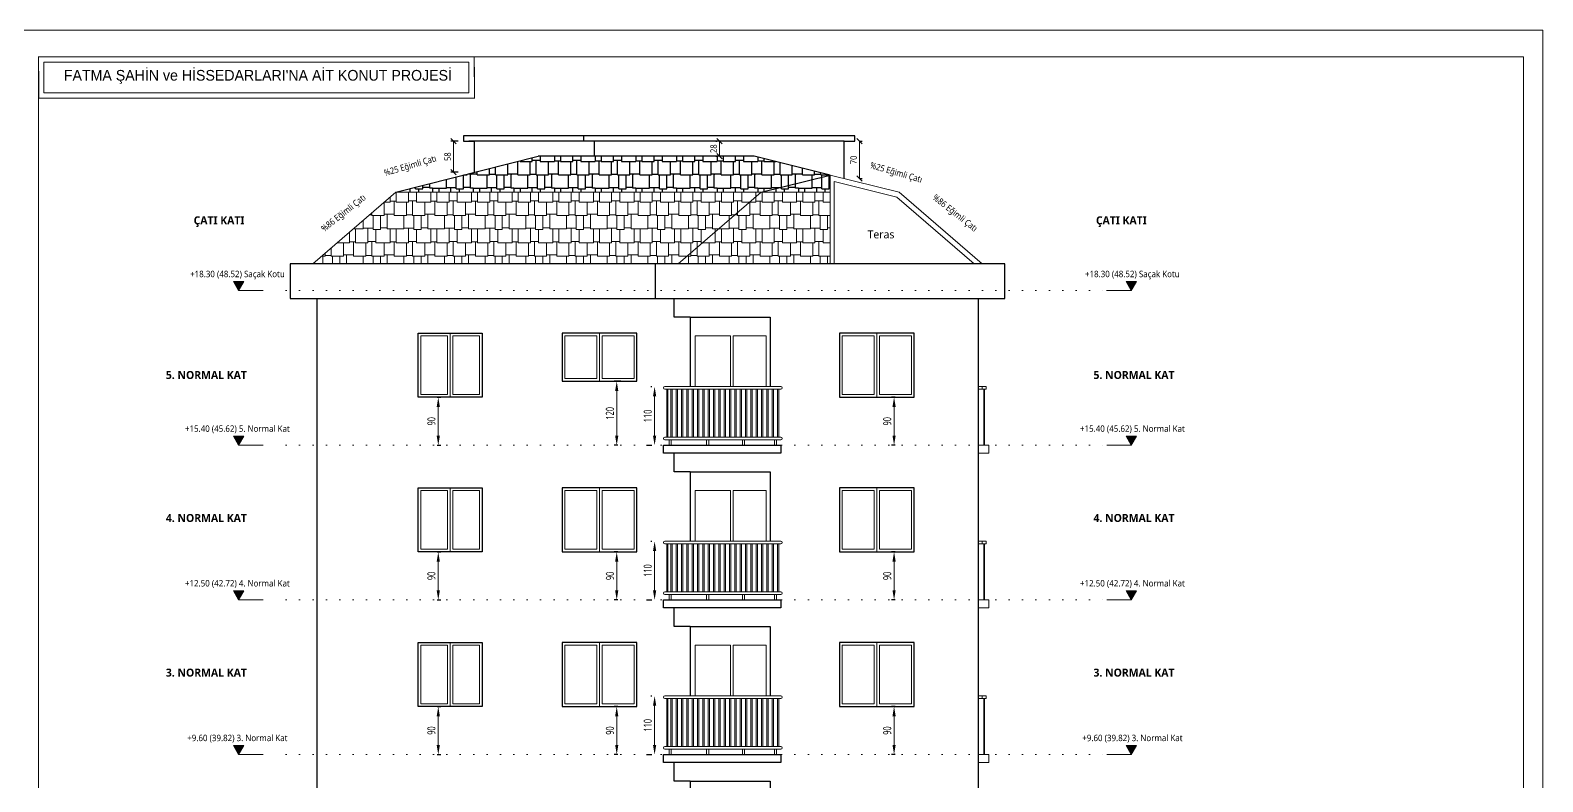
# Model space of a CAD drawing. Header units: metres. Extents: x 14968 to 56958, y -40276 to -31129.
# Drawn here: x 54123 to 56958, y -35885 to -34476 of the extents above; entities that cross this region are included whole.
import ezdxf
from ezdxf.enums import TextEntityAlignment as Align

# ---------------------------------------------------------------- set-up
doc = ezdxf.new("R2010")
doc.units = ezdxf.units.M
doc.linetypes.add('DOT', pattern=[0.25, 0, -0.25])
doc.layers.get('0').update_dxf_attribs({"lineweight": 13})
doc.layers.get('Defpoints').update_dxf_attribs({"lineweight": 9})
for name, color, linetype, lineweight in [('A ANTET', 7, 'Continuous', 13), ('A DUVAR', 7, 'Continuous', 25), ('A KORKULUK', 87, 'Continuous', 9), ('A KOT KESİT', 51, 'Continuous', 15), ('A PENCERE', 140, 'Continuous', 9), ('A YAZI', 7, 'Continuous', 13), ('A YAZI VAZ', 7, 'Continuous', 13), ('A ÇATI', 11, 'Continuous', 9), ('A ÖLÇÜ DIŞ', 31, 'Continuous', 13), ('A ÖLÇÜ KESİT', 31, 'Continuous', 9)]:
    doc.layers.add(name, color=color, linetype=linetype, lineweight=lineweight)
doc.layers.add('A KESİT DUVAR GÖRÜNÜŞ', color=7, linetype='Continuous', lineweight=9, true_color=0x848484)
doc.layers.add('A KOT KESİT KAT HİZASI', color=7, linetype='DOT', lineweight=15, true_color=0xffff7f)
doc.layers.add('A ÇATI GÖR', color=7, linetype='Continuous', true_color=0x848484)
doc.styles.add('HİB ARIAL 95', font='arial.ttf', dxfattribs={"width": 0.95})
doc.styles.add('HİB GENISO .9', font='GENISO.ttf', dxfattribs={"width": 0.9})
doc.styles.add('HİB NORMAL', font='segoeui.ttf')
doc.styles.add('HİB Segoe Semibold', font='')
doc.styles.add('HİB Segoe Semilight .7', font='segoeuisl.ttf', dxfattribs={"width": 0.7})
doc.styles.add('HİB Segoe Semilight .95', font='segoeuisl.ttf', dxfattribs={"width": 0.9})
doc.styles.get('HİB Segoe Semibold').set_extended_font_data('Segoe UI Semibold')
doc.dimstyles.new('HİB', dxfattribs={"dimtxt": 12, "dimasz": 18, "dimexe": 5, "dimexo": 30, "dimgap": 5, "dimtad": 1, "dimdec": 0, "dimzin": 0, "dimdsep": 46, "dimtxsty": 'HİB GENISO .9', "dimblk": 'CLOSEDBLANK', "dimtsz": 5, "dimcen": 0.09, "dimclrd": 256, "dimclre": 256, "dimclrt": 256, "dimadec": 0, "dimazin": 0, "dimtfac": 1, "dimtdec": 4, "dimtix": 1, "dimtofl": 0, "dimtmove": 0, "dimatfit": 3, "dimfxl": 30, "dimfxlon": 1, "dimtvp": 1, "dimtolj": 1, "dimtzin": 0, "dimlwd": -1, "dimlwe": -3, "dimarcsym": 0})
doc.dimstyles.new('HİB New', dxfattribs={"dimtxt": 12, "dimasz": 18, "dimexe": 5, "dimexo": 30, "dimgap": 5, "dimtad": 1, "dimdec": 0, "dimzin": 0, "dimdsep": 46, "dimtxsty": 'HİB Segoe Semilight .7', "dimcen": 0.09, "dimclrd": 256, "dimclre": 256, "dimclrt": 256, "dimadec": 0, "dimazin": 0, "dimtfac": 1, "dimtdec": 4, "dimtix": 1, "dimtofl": 0, "dimtmove": 0, "dimatfit": 3, "dimfxl": 30, "dimfxlon": 1, "dimtvp": 1, "dimtolj": 1, "dimtzin": 0, "dimlwd": -1, "dimlwe": -3, "dimarcsym": 0})

# ---------------------------------------------------------------- blocks, each defined once
blk = doc.blocks.new('*D949')
at = {"layer": 'A ÖLÇÜ DIŞ', "lineweight": -3, "ltscale": 0.5}
for p, q in [((55744.1, -35744.1), (55737.2, -35744.1)), ((55744.1, -35834.1), (55737.2, -35834.1))]:
    blk.add_line(p, q, dxfattribs=at)
at = {"layer": 'A ÖLÇÜ DIŞ', "ltscale": 0.5}
blk.add_line((55742.2, -35762.1), (55742.2, -35816.1), dxfattribs=at)
at = {"layer": 'A ÖLÇÜ DIŞ'}
for points in [[(55745.2, -35762.1), (55739.2, -35762.1), (55742.2, -35744.1)], [(55739.2, -35816.1), (55745.2, -35816.1), (55742.2, -35834.1)]]:
    blk.add_solid(points, dxfattribs=at)
at = {"layer": 'Defpoints', "color": 0}
for p in [(55774.1, -35744.1), (55742.2, -35834.1), (55774.1, -35834.1)]:
    blk.add_point(p, dxfattribs=at)
at = {"layer": 'A ÖLÇÜ DIŞ', "ltscale": 0.5, "insert": (55729.4, -35789.1), "char_height": 15, "attachment_point": 5, "rotation": 90, "style": 'HİB Segoe Semilight .7'}
blk.add_mtext('\\A1;90', dxfattribs=at)
blk = doc.blocks.new('*D950')
at = {"layer": 'A ÖLÇÜ DIŞ', "lineweight": -3, "ltscale": 0.5}
for p, q in [((55224.1, -35744.1), (55217.2, -35744.1)), ((55224.1, -35834.1), (55217.2, -35834.1))]:
    blk.add_line(p, q, dxfattribs=at)
at = {"layer": 'A ÖLÇÜ DIŞ', "ltscale": 0.5}
blk.add_line((55222.2, -35762.1), (55222.2, -35816.1), dxfattribs=at)
at = {"layer": 'A ÖLÇÜ DIŞ'}
for points in [[(55225.2, -35762.1), (55219.2, -35762.1), (55222.2, -35744.1)], [(55219.2, -35816.1), (55225.2, -35816.1), (55222.2, -35834.1)]]:
    blk.add_solid(points, dxfattribs=at)
at = {"layer": 'Defpoints', "color": 0}
for p in [(55254.1, -35744.1), (55222.2, -35834.1), (55254.1, -35834.1)]:
    blk.add_point(p, dxfattribs=at)
at = {"layer": 'A ÖLÇÜ DIŞ', "ltscale": 0.5, "insert": (55209.5, -35789.1), "char_height": 15, "attachment_point": 5, "rotation": 90, "style": 'HİB Segoe Semilight .7'}
blk.add_mtext('\\A1;90', dxfattribs=at)
blk = doc.blocks.new('*D951')
at = {"layer": 'A ÖLÇÜ DIŞ', "lineweight": -3, "ltscale": 0.5}
for p, q in [((55744.1, -35454.1), (55737.2, -35454.1)), ((55744.1, -35544.1), (55737.2, -35544.1))]:
    blk.add_line(p, q, dxfattribs=at)
at = {"layer": 'A ÖLÇÜ DIŞ', "ltscale": 0.5}
blk.add_line((55742.2, -35472.1), (55742.2, -35526.1), dxfattribs=at)
at = {"layer": 'A ÖLÇÜ DIŞ'}
for points in [[(55745.2, -35472.1), (55739.2, -35472.1), (55742.2, -35454.1)], [(55739.2, -35526.1), (55745.2, -35526.1), (55742.2, -35544.1)]]:
    blk.add_solid(points, dxfattribs=at)
at = {"layer": 'Defpoints', "color": 0}
for p in [(55774.1, -35454.1), (55742.2, -35544.1), (55774.1, -35544.1)]:
    blk.add_point(p, dxfattribs=at)
at = {"layer": 'A ÖLÇÜ DIŞ', "ltscale": 0.5, "insert": (55729.4, -35499.1), "char_height": 15, "attachment_point": 5, "rotation": 90, "style": 'HİB Segoe Semilight .7'}
blk.add_mtext('\\A1;90', dxfattribs=at)
blk = doc.blocks.new('*D952')
at = {"layer": 'A ÖLÇÜ DIŞ', "lineweight": -3, "ltscale": 0.5}
for p, q in [((55224.1, -35454.1), (55217.2, -35454.1)), ((55224.1, -35544.1), (55217.2, -35544.1))]:
    blk.add_line(p, q, dxfattribs=at)
at = {"layer": 'A ÖLÇÜ DIŞ', "ltscale": 0.5}
blk.add_line((55222.2, -35472.1), (55222.2, -35526.1), dxfattribs=at)
at = {"layer": 'A ÖLÇÜ DIŞ'}
for points in [[(55225.2, -35472.1), (55219.2, -35472.1), (55222.2, -35454.1)], [(55219.2, -35526.1), (55225.2, -35526.1), (55222.2, -35544.1)]]:
    blk.add_solid(points, dxfattribs=at)
at = {"layer": 'Defpoints', "color": 0}
for p in [(55254.1, -35454.1), (55222.2, -35544.1), (55254.1, -35544.1)]:
    blk.add_point(p, dxfattribs=at)
at = {"layer": 'A ÖLÇÜ DIŞ', "ltscale": 0.5, "insert": (55209.5, -35499.1), "char_height": 15, "attachment_point": 5, "rotation": 90, "style": 'HİB Segoe Semilight .7'}
blk.add_mtext('\\A1;90', dxfattribs=at)
blk = doc.blocks.new('*D953')
at = {"layer": 'A ÖLÇÜ DIŞ', "lineweight": -3, "ltscale": 0.5}
for p, q in [((55744.1, -35164.1), (55737.2, -35164.1)), ((55744.1, -35254.1), (55737.2, -35254.1))]:
    blk.add_line(p, q, dxfattribs=at)
at = {"layer": 'A ÖLÇÜ DIŞ', "ltscale": 0.5}
blk.add_line((55742.2, -35182.1), (55742.2, -35236.1), dxfattribs=at)
at = {"layer": 'A ÖLÇÜ DIŞ'}
for points in [[(55745.2, -35182.1), (55739.2, -35182.1), (55742.2, -35164.1)], [(55739.2, -35236.1), (55745.2, -35236.1), (55742.2, -35254.1)]]:
    blk.add_solid(points, dxfattribs=at)
at = {"layer": 'Defpoints', "color": 0}
for p in [(55774.1, -35164.1), (55742.2, -35254.1), (55774.1, -35254.1)]:
    blk.add_point(p, dxfattribs=at)
at = {"layer": 'A ÖLÇÜ DIŞ', "ltscale": 0.5, "insert": (55729.4, -35209.1), "char_height": 15, "attachment_point": 5, "rotation": 90, "style": 'HİB Segoe Semilight .7'}
blk.add_mtext('\\A1;90', dxfattribs=at)
blk = doc.blocks.new('*D954')
at = {"layer": 'A ÖLÇÜ DIŞ', "lineweight": -3, "ltscale": 0.5}
for p, q in [((55230, -35134.1), (55217.2, -35134.1)), ((55224.1, -35254.1), (55217.2, -35254.1))]:
    blk.add_line(p, q, dxfattribs=at)
at = {"layer": 'A ÖLÇÜ DIŞ', "ltscale": 0.5}
blk.add_line((55222.2, -35152.1), (55222.2, -35236.1), dxfattribs=at)
at = {"layer": 'A ÖLÇÜ DIŞ'}
for points in [[(55225.2, -35152.1), (55219.2, -35152.1), (55222.2, -35134.1)], [(55219.2, -35236.1), (55225.2, -35236.1), (55222.2, -35254.1)]]:
    blk.add_solid(points, dxfattribs=at)
at = {"layer": 'Defpoints', "color": 0}
for p in [(55260, -35134.1), (55222.2, -35254.1), (55254.1, -35254.1)]:
    blk.add_point(p, dxfattribs=at)
at = {"layer": 'A ÖLÇÜ DIŞ', "ltscale": 0.5, "insert": (55209.4, -35194.1), "char_height": 15, "attachment_point": 5, "rotation": 90, "style": 'HİB Segoe Semilight .7'}
blk.add_mtext('\\A1;120', dxfattribs=at)
blk = doc.blocks.new('BALKON YAN')
at = {"layer": 'A DUVAR', "ltscale": 0.5}
for p, q in [((25704.4, 3463.8), (25704.4, 3498.8)), ((25674.4, 3463.8), (25704.4, 3463.8)), ((25504.4, 3208.8), (25724.4, 3208.8)), ((25724.4, 3208.8), (25724.4, 3223.8))]:
    blk.add_line(p, q, dxfattribs=at)
at = {"layer": 'A DUVAR'}
for p, q in [((25674.4, 3463.8), (25524.4, 3463.8)), ((25524.4, 3463.8), (25524.4, 3333.8)), ((25674.4, 3463.8), (25674.4, 3333.8)), ((25724.4, 3223.8), (25504.4, 3223.8)), ((25504.4, 3223.8), (25504.4, 3208.8))]:
    blk.add_line(p, q, dxfattribs=at)
at = {"layer": 'A KORKULUK'}
for p, q in [((25504.4, 3333.8), (25721.9, 3333.8)), ((25504.4, 3328.8), (25721.9, 3328.8)), ((25504.4, 3238.8), (25721.9, 3238.8)), ((25504.4, 3233.8), (25721.9, 3233.8))]:
    blk.add_line(p, q, dxfattribs=at)
for points in [[(25510.4, 3328.8), (25510.4, 3238.8), (25508.4, 3238.8), (25508.4, 3328.8)], [(25518.4, 3328.8), (25518.4, 3238.8), (25520.4, 3238.8), (25520.4, 3328.8)], [(25528.4, 3328.8), (25528.4, 3238.8), (25530.4, 3238.8), (25530.4, 3328.8)], [(25538.4, 3328.8), (25538.4, 3238.8), (25540.4, 3238.8), (25540.4, 3328.8)], [(25548.4, 3328.8), (25548.4, 3238.8), (25550.4, 3238.8), (25550.4, 3328.8)], [(25558.4, 3328.8), (25558.4, 3238.8), (25560.4, 3238.8), (25560.4, 3328.8)], [(25568.4, 3328.8), (25568.4, 3238.8), (25570.4, 3238.8), (25570.4, 3328.8)], [(25578.4, 3328.8), (25578.4, 3238.8), (25580.4, 3238.8), (25580.4, 3328.8)], [(25588.4, 3328.8), (25588.4, 3238.8), (25590.4, 3238.8), (25590.4, 3328.8)], [(25598.4, 3328.8), (25598.4, 3238.8), (25600.4, 3238.8), (25600.4, 3328.8)], [(25610.4, 3328.8), (25610.4, 3238.8), (25608.4, 3238.8), (25608.4, 3328.8)], [(25620.4, 3328.8), (25620.4, 3238.8), (25618.4, 3238.8), (25618.4, 3328.8)], [(25630.4, 3328.8), (25630.4, 3238.8), (25628.4, 3238.8), (25628.4, 3328.8)], [(25640.4, 3328.8), (25640.4, 3238.8), (25638.4, 3238.8), (25638.4, 3328.8)], [(25650.4, 3328.8), (25650.4, 3238.8), (25648.4, 3238.8), (25648.4, 3328.8)], [(25660.4, 3328.8), (25660.4, 3238.8), (25658.4, 3238.8), (25658.4, 3328.8)], [(25670.4, 3328.8), (25670.4, 3238.8), (25668.4, 3238.8), (25668.4, 3328.8)], [(25680.4, 3328.8), (25680.4, 3238.8), (25678.4, 3238.8), (25678.4, 3328.8)], [(25690.4, 3328.8), (25690.4, 3238.8), (25688.4, 3238.8), (25688.4, 3328.8)], [(25700.4, 3328.8), (25700.4, 3238.8), (25698.4, 3238.8), (25698.4, 3328.8)], [(25710.4, 3328.8), (25710.4, 3238.8), (25708.4, 3238.8), (25708.4, 3328.8)], [(25718.4, 3328.8), (25718.4, 3238.8), (25716.4, 3238.8), (25716.4, 3328.8)], [(25512.4, 3233.8), (25512.4, 3223.8), (25516.4, 3223.8), (25516.4, 3233.8)], [(25572.4, 3233.8), (25572.4, 3223.8), (25576.4, 3223.8), (25576.4, 3233.8)], [(25639.6, 3233.8), (25639.6, 3223.8), (25643.6, 3223.8), (25643.6, 3233.8)], [(25709.9, 3233.8), (25709.9, 3223.8), (25713.9, 3223.8), (25713.9, 3233.8)]]:
    blk.add_lwpolyline(points, close=True, dxfattribs=at)
for centre, start, end in [((25504.4, 3331.3), 90, 270), ((25721.9, 3331.3), 270, 90), ((25504.4, 3236.3), 90, 270), ((25721.9, 3236.3), 270, 90)]:
    blk.add_arc(centre, 2.5, start, end, dxfattribs=at)
at = {"layer": 'A PENCERE'}
for points in [[(25593.5, 3333.8), (25593.5, 3428.8), (25531.9, 3428.8), (25531.9, 3333.8)], [(25665.2, 3333.8), (25665.2, 3428.8), (25598.5, 3428.8), (25598.5, 3333.8)]]:
    blk.add_lwpolyline(points, dxfattribs=at)
blk = doc.blocks.new('*D959')
at = {"layer": 'A ÖLÇÜ DIŞ', "lineweight": -3, "ltscale": 0.5}
for p, q in [((55286, -35724.1), (55288.2, -35724.1)), ((55278.1, -35834.1), (55288.2, -35834.1))]:
    blk.add_line(p, q, dxfattribs=at)
at = {"layer": 'A ÖLÇÜ DIŞ', "ltscale": 0.5}
blk.add_line((55293.2, -35816.1), (55293.2, -35742.1), dxfattribs=at)
at = {"layer": 'A ÖLÇÜ DIŞ'}
for points in [[(55296.2, -35742.1), (55290.2, -35742.1), (55293.2, -35724.1)], [(55290.2, -35816.1), (55296.2, -35816.1), (55293.2, -35834.1)]]:
    blk.add_solid(points, dxfattribs=at)
at = {"layer": 'Defpoints', "color": 0}
for p in [(55293.2, -35724.1), (55316, -35724.1), (55308.1, -35834.1)]:
    blk.add_point(p, dxfattribs=at)
at = {"layer": 'A ÖLÇÜ DIŞ', "ltscale": 0.5, "insert": (55280.4, -35779.1), "char_height": 15, "attachment_point": 5, "rotation": 90, "style": 'HİB Segoe Semilight .7'}
blk.add_mtext('\\A1;110', dxfattribs=at)
blk = doc.blocks.new('*D960')
at = {"layer": 'A ÖLÇÜ DIŞ', "lineweight": -3, "ltscale": 0.5}
for p, q in [((55286, -35434.1), (55288.2, -35434.1)), ((55278.1, -35544.1), (55288.2, -35544.1))]:
    blk.add_line(p, q, dxfattribs=at)
at = {"layer": 'A ÖLÇÜ DIŞ', "ltscale": 0.5}
blk.add_line((55293.2, -35526.1), (55293.2, -35452.1), dxfattribs=at)
at = {"layer": 'A ÖLÇÜ DIŞ'}
for points in [[(55296.2, -35452.1), (55290.2, -35452.1), (55293.2, -35434.1)], [(55290.2, -35526.1), (55296.2, -35526.1), (55293.2, -35544.1)]]:
    blk.add_solid(points, dxfattribs=at)
at = {"layer": 'Defpoints', "color": 0}
for p in [(55293.2, -35434.1), (55316, -35434.1), (55308.1, -35544.1)]:
    blk.add_point(p, dxfattribs=at)
at = {"layer": 'A ÖLÇÜ DIŞ', "ltscale": 0.5, "insert": (55280.4, -35489.1), "char_height": 15, "attachment_point": 5, "rotation": 90, "style": 'HİB Segoe Semilight .7'}
blk.add_mtext('\\A1;110', dxfattribs=at)
blk = doc.blocks.new('*D961')
at = {"layer": 'A ÖLÇÜ DIŞ', "lineweight": -3, "ltscale": 0.5}
for p, q in [((55286, -35144.1), (55288.2, -35144.1)), ((55278.1, -35254.1), (55288.2, -35254.1))]:
    blk.add_line(p, q, dxfattribs=at)
at = {"layer": 'A ÖLÇÜ DIŞ', "ltscale": 0.5}
blk.add_line((55293.2, -35236.1), (55293.2, -35162.1), dxfattribs=at)
at = {"layer": 'A ÖLÇÜ DIŞ'}
for points in [[(55296.2, -35162.1), (55290.2, -35162.1), (55293.2, -35144.1)], [(55290.2, -35236.1), (55296.2, -35236.1), (55293.2, -35254.1)]]:
    blk.add_solid(points, dxfattribs=at)
at = {"layer": 'Defpoints', "color": 0}
for p in [(55293.2, -35144.1), (55316, -35144.1), (55308.1, -35254.1)]:
    blk.add_point(p, dxfattribs=at)
at = {"layer": 'A ÖLÇÜ DIŞ', "ltscale": 0.5, "insert": (55280.4, -35199.1), "char_height": 15, "attachment_point": 5, "rotation": 90, "style": 'HİB Segoe Semilight .7'}
blk.add_mtext('\\A1;110', dxfattribs=at)
blk = doc.blocks.new('*D1833')
at = {"layer": 'A ÖLÇÜ KESİT', "ltscale": 0.5}
for p, q in [((55420, -34689.1), (55410, -34679.1)), ((55410, -34706.8), (55420, -34716.8)), ((55415, -34684.1), (55415, -34711.8))]:
    blk.add_line(p, q, dxfattribs=at)
at = {"layer": 'A ÖLÇÜ KESİT', "lineweight": -3, "ltscale": 0.5}
for p, q in [((55407.9, -34684.1), (55410, -34684.1)), ((55407.9, -34711.8), (55410, -34711.8))]:
    blk.add_line(p, q, dxfattribs=at)
at = {"layer": 'Defpoints', "color": 0}
for p in [(55437.9, -34684.1), (55415, -34711.8), (55437.9, -34711.8)]:
    blk.add_point(p, dxfattribs=at)
at = {"layer": 'A ÖLÇÜ KESİT', "ltscale": 0.5, "insert": (55403.8, -34697.9), "char_height": 12, "attachment_point": 5, "rotation": 90, "style": 'HİB Segoe Semilight .95'}
blk.add_mtext('\\A1;28', dxfattribs=at)
blk = doc.blocks.new('_ClosedBlank')
at = {"color": 0, "linetype": 'ByBlock', "lineweight": -2}
for p, q in [((-1, 0.166667), (0, 0)), ((-1, 0.166667), (-1, -0.166667)), ((0, 0), (-1, -0.166667))]:
    blk.add_line(p, q, dxfattribs=at)
blk = doc.blocks.new('*D1873')
at = {"layer": 'A ÖLÇÜ KESİT', "ltscale": 0.5}
for p, q in [((54921.4, -34689.1), (54911.4, -34679.1)), ((54916.4, -34684.1), (54916.4, -34741.7)), ((54911.4, -34736.7), (54921.4, -34746.7))]:
    blk.add_line(p, q, dxfattribs=at)
at = {"layer": 'A ÖLÇÜ KESİT', "lineweight": -3, "ltscale": 0.5}
for p, q in [((54924.9, -34684.1), (54911.4, -34684.1)), ((54924.9, -34741.7), (54911.4, -34741.7))]:
    blk.add_line(p, q, dxfattribs=at)
at = {"layer": 'Defpoints', "color": 0}
for p in [(54954.9, -34684.1), (54916.4, -34741.7), (54954.9, -34741.7)]:
    blk.add_point(p, dxfattribs=at)
at = {"layer": 'A ÖLÇÜ KESİT', "ltscale": 0.5, "insert": (54905.2, -34712.9), "char_height": 12, "attachment_point": 5, "rotation": 90, "style": 'HİB Segoe Semilight .95'}
blk.add_mtext('\\A1;58', dxfattribs=at)
blk = doc.blocks.new('*D1874')
at = {"layer": 'A ÖLÇÜ KESİT', "ltscale": 0.5}
for p, q in [((55682.5, -34689.1), (55672.5, -34679.1)), ((55677.5, -34753.8), (55677.5, -34684.1)), ((55672.5, -34748.8), (55682.5, -34758.8))]:
    blk.add_line(p, q, dxfattribs=at)
at = {"layer": 'A ÖLÇÜ KESİT', "lineweight": -3, "ltscale": 0.5}
for p, q in [((55678.9, -34684.1), (55682.5, -34684.1)), ((55678.9, -34753.8), (55682.5, -34753.8))]:
    blk.add_line(p, q, dxfattribs=at)
at = {"layer": 'Defpoints', "color": 0}
for p in [(55648.9, -34684.1), (55677.5, -34684.1), (55648.9, -34753.8)]:
    blk.add_point(p, dxfattribs=at)
at = {"layer": 'A ÖLÇÜ KESİT', "ltscale": 0.5, "insert": (55666.3, -34719), "char_height": 12, "attachment_point": 5, "rotation": 90, "style": 'HİB Segoe Semilight .95'}
blk.add_mtext('\\A1;70', dxfattribs=at)
blk = doc.blocks.new('*D2473')
at = {"layer": 'A ÖLÇÜ DIŞ', "lineweight": -3, "ltscale": 0.5}
for p, q in [((54885.7, -35744.1), (54892.6, -35744.1)), ((54885.7, -35834.1), (54892.6, -35834.1))]:
    blk.add_line(p, q, dxfattribs=at)
at = {"layer": 'A ÖLÇÜ DIŞ', "ltscale": 0.5}
blk.add_line((54887.6, -35762.1), (54887.6, -35816.1), dxfattribs=at)
at = {"layer": 'A ÖLÇÜ DIŞ'}
for points in [[(54890.6, -35762.1), (54884.6, -35762.1), (54887.6, -35744.1)], [(54884.6, -35816.1), (54890.6, -35816.1), (54887.6, -35834.1)]]:
    blk.add_solid(points, dxfattribs=at)
at = {"layer": 'Defpoints', "color": 0}
for p in [(54855.7, -35744.1), (54855.7, -35834.1), (54887.6, -35834.1)]:
    blk.add_point(p, dxfattribs=at)
at = {"layer": 'A ÖLÇÜ DIŞ', "ltscale": 0.5, "insert": (54874.8, -35789.1), "char_height": 15, "attachment_point": 5, "rotation": 90, "style": 'HİB Segoe Semilight .7'}
blk.add_mtext('\\A1;90', dxfattribs=at)
blk = doc.blocks.new('*D2474')
at = {"layer": 'A ÖLÇÜ DIŞ', "lineweight": -3, "ltscale": 0.5}
for p, q in [((54885.7, -35454.1), (54892.6, -35454.1)), ((54885.7, -35544.1), (54892.6, -35544.1))]:
    blk.add_line(p, q, dxfattribs=at)
at = {"layer": 'A ÖLÇÜ DIŞ', "ltscale": 0.5}
blk.add_line((54887.6, -35472.1), (54887.6, -35526.1), dxfattribs=at)
at = {"layer": 'A ÖLÇÜ DIŞ'}
for points in [[(54890.6, -35472.1), (54884.6, -35472.1), (54887.6, -35454.1)], [(54884.6, -35526.1), (54890.6, -35526.1), (54887.6, -35544.1)]]:
    blk.add_solid(points, dxfattribs=at)
at = {"layer": 'Defpoints', "color": 0}
for p in [(54855.7, -35454.1), (54855.7, -35544.1), (54887.6, -35544.1)]:
    blk.add_point(p, dxfattribs=at)
at = {"layer": 'A ÖLÇÜ DIŞ', "ltscale": 0.5, "insert": (54874.8, -35499.1), "char_height": 15, "attachment_point": 5, "rotation": 90, "style": 'HİB Segoe Semilight .7'}
blk.add_mtext('\\A1;90', dxfattribs=at)
blk = doc.blocks.new('*D2475')
at = {"layer": 'A ÖLÇÜ DIŞ', "lineweight": -3, "ltscale": 0.5}
for p, q in [((54885.7, -35164.1), (54892.6, -35164.1)), ((54885.7, -35254.1), (54892.6, -35254.1))]:
    blk.add_line(p, q, dxfattribs=at)
at = {"layer": 'A ÖLÇÜ DIŞ', "ltscale": 0.5}
blk.add_line((54887.6, -35182.1), (54887.6, -35236.1), dxfattribs=at)
at = {"layer": 'A ÖLÇÜ DIŞ'}
for points in [[(54890.6, -35182.1), (54884.6, -35182.1), (54887.6, -35164.1)], [(54884.6, -35236.1), (54890.6, -35236.1), (54887.6, -35254.1)]]:
    blk.add_solid(points, dxfattribs=at)
at = {"layer": 'Defpoints', "color": 0}
for p in [(54855.7, -35164.1), (54855.7, -35254.1), (54887.6, -35254.1)]:
    blk.add_point(p, dxfattribs=at)
at = {"layer": 'A ÖLÇÜ DIŞ', "ltscale": 0.5, "insert": (54874.8, -35209.1), "char_height": 15, "attachment_point": 5, "rotation": 90, "style": 'HİB Segoe Semilight .7'}
blk.add_mtext('\\A1;90', dxfattribs=at)
blk = doc.blocks.new('KOT KESİT')
at = {"layer": 'A KOT KESİT', "transparency": 33554687}
h = blk.add_hatch(color=256, dxfattribs=at)
h.dxf.hatch_style = 1
h.paths.add_polyline_path([(9.7, 16.9), (-9.7, 16.9), (0, 0)])
at = {"layer": 'A KOT KESİT'}
blk.add_line((0, 0), (46.1, 0), dxfattribs=at)
blk.add_lwpolyline([(9.7, 16.9), (-9.7, 16.9), (0, 0)], close=True, dxfattribs=at)
at = {"layer": 'A KOT KESİT', "ltscale": 100, "transparency": 33554687, "style": 'HİB Segoe Semilight .95', "width": 0.95}
blk.add_attdef('YAZI', text='', height=12, dxfattribs=at).set_placement((-2.1, 25.2), align=Align.CENTER)

msp = doc.modelspace()

# ---------------------------------------------------------------- hatches: boundary and pattern name
at = {"layer": 'A ÇATI', "transparency": 33554687}
h = msp.add_hatch(dxfattribs=at)
h.set_pattern_fill('SHAKES1', color=256, scale=3)
h.set_pattern_definition([(0, (-828.685, 2.286), (76.2, 76.2), [7.62, -68.58]), (0, (-821.065, 0), (76.2, 76.2), [22.86, -53.34]), (0, (-798.205, 1.524), (76.2, 76.2), [11.43, -64.77]), (0, (-786.775, 0), (76.2, 76.2), [22.86, -53.34]), (0, (-763.915, 2.286), (76.2, 76.2), [11.43, -64.77]), (0, (-817.255, 25.146), (76.2, 76.2), [22.86, -53.34]), (0, (-828.685, 26.67), (76.2, 76.2), [11.43, -64.77]), (0, (-794.395, 27.43), (76.2, 76.2), [15.24, -60.96]), (0, (-779.155, 25.146), (76.2, 76.2), [26.67, -49.53]), (0, (-828.685, 51.054), (76.2, 76.2), [25.908, -50.292]), (0, (-802.78, 52.58), (76.2, 76.2), [18.288, -57.912]), (0, (-784.49, 50.29), (76.2, 76.2), [13.716, -62.484]), (0, (-770.77, 53.34), (76.2, 76.2), [12.954, -63.246]), (180, (-752.485, 51.054), (-76.2, -76.2), [5.334, -70.866]), (90, (-821.065, 0), (-76.2, 76.2), [26.67, -49.53]), (90, (-798.205, 0), (-76.2, 76.2), [25.146, -51.054]), (90, (-786.775, 0), (-76.2, 76.2), [27.432, -48.768]), (90, (-763.915, 0), (-76.2, 76.2), [25.146, -51.054]), (90, (-794.395, 25.146), (-76.2, 76.2), [27.432, -48.768]), (90, (-802.78, 51.054), (-76.2, 76.2), [25.146, -51.054]), (90, (-784.49, 50.29), (-76.2, 76.2), [25.908, -50.292]), (270, (-828.685, 51.054), (76.2, -76.2), [25.908, -50.292]), (270, (-817.255, 51.054), (76.2, -76.2), [25.908, -50.292]), (270, (-779.155, 50.29), (76.2, -76.2), [25.146, -51.054]), (90, (-757.82, 51.054), (-76.2, 76.2), [25.146, -51.054]), (90, (-770.77, 50.29), (-76.2, 76.2), [25.908, -50.292]), (270, (-757.82, 2.286), (76.2, -76.2), [2.286, -73.914])])
h.paths.add_polyline_path([(55337.4, -34914.1), (55492.8, -34779.5), (55622.4, -34779.5), (55622.4, -34914.1)])
h.paths.add_polyline_path([(54652.3, -34914.1), (54807.8, -34779.5), (55492.8, -34779.5), (55337.4, -34914.1)])
h.paths.add_polyline_path([(54739, -34776), (54655.1, -34841.9), (54672.8, -34864.5), (54756.8, -34798.5)], flags=9)
at = {"layer": 'A ÇATI GÖR', "transparency": 33554687}
h = msp.add_hatch(dxfattribs=at)
h.set_pattern_fill('SHAKES1', color=256, scale=3, angle=180)
h.set_pattern_definition([(0, (2070.34, 2.286), (76.2, 76.2), [7.62, -68.58]), (0, (2077.96, 0), (76.2, 76.2), [22.86, -53.34]), (0, (2100.82, 1.524), (76.2, 76.2), [11.43, -64.77]), (0, (2112.25, 0), (76.2, 76.2), [22.86, -53.34]), (0, (2135.11, 2.286), (76.2, 76.2), [11.43, -64.77]), (0, (2081.77, 25.146), (76.2, 76.2), [22.86, -53.34]), (0, (2070.34, 26.67), (76.2, 76.2), [11.43, -64.77]), (0, (2104.63, 27.43), (76.2, 76.2), [15.24, -60.96]), (0, (2119.87, 25.146), (76.2, 76.2), [26.67, -49.53]), (0, (2070.34, 51.054), (76.2, 76.2), [25.908, -50.292]), (0, (2096.25, 52.58), (76.2, 76.2), [18.288, -57.912]), (0, (2114.534, 50.29), (76.2, 76.2), [13.716, -62.484]), (0, (2128.25, 53.34), (76.2, 76.2), [12.954, -63.246]), (180, (2146.54, 51.054), (-76.2, -76.2), [5.334, -70.866]), (90, (2077.96, 0), (-76.2, 76.2), [26.67, -49.53]), (90, (2100.82, 0), (-76.2, 76.2), [25.146, -51.054]), (90, (2112.25, 0), (-76.2, 76.2), [27.432, -48.768]), (90, (2135.11, 0), (-76.2, 76.2), [25.146, -51.054]), (90, (2104.63, 25.146), (-76.2, 76.2), [27.432, -48.768]), (90, (2096.25, 51.054), (-76.2, 76.2), [25.146, -51.054]), (90, (2114.534, 50.29), (-76.2, 76.2), [25.908, -50.292]), (270, (2070.34, 51.054), (76.2, -76.2), [25.908, -50.292]), (270, (2081.77, 51.054), (76.2, -76.2), [25.908, -50.292]), (270, (2119.87, 50.29), (76.2, -76.2), [25.146, -51.054]), (90, (2141.204, 51.054), (-76.2, 76.2), [25.146, -51.054]), (90, (2128.25, 50.29), (-76.2, 76.2), [25.908, -50.292]), (270, (2141.204, 2.286), (76.2, -76.2), [2.286, -73.914])])
h.paths.add_polyline_path([(55075, -34711.8), (55479.9, -34711.8), (55622.4, -34747.3), (55492.8, -34779.5), (54807.8, -34779.5)])
h.paths.add_polyline_path([(55492.8, -34779.5), (55622.4, -34748.2), (55622.4, -34778.5), (55492.8, -34779.5)])

# ---------------------------------------------------------------- linework, layer by layer
at = {"layer": 'A ANTET'}
msp.add_lwpolyline([(28638.9, -34475.9), (56958.3, -34475.9), (56958.3, -37375.9), (28638.9, -37375.9)], close=True, dxfattribs=at)
at = {"layer": 'A ANTET', "linetype": 'ByBlock', "ltscale": 100}
msp.add_lwpolyline([(54138.8, -34603.3, 2.02, 2.02, 0), (54955.6, -34603.3, 2.02, 2.02, 0), (54955, -34525.9, 2.02, 2.02, 0), (54138.1, -34525.9, 2.02, 2.02, 0)], format="xyseb", close=True, dxfattribs=at)
msp.add_lwpolyline([(54148.3, -34536), (54945.1, -34536), (54945.1, -34593.2), (54148.3, -34593.2)], close=True, dxfattribs=at)
at = {"layer": 'A DUVAR', "ltscale": 0.5}
for p, q in [((55159.9, -34674.1), (55159.9, -34684.1)), ((55648.9, -34684.1), (54944.9, -34684.1)), ((55179.9, -34684.1), (55179.9, -34711.8)), ((55294.9, -34979.1), (55294.9, -34914.1)), ((54659.9, -34979.1), (54659.8, -36749.1)), ((55899.9, -34979.1), (55899.9, -36794.1))]:
    msp.add_line(p, q, dxfattribs=at)
msp.add_lwpolyline([(55648.9, -34753.8), (55648.9, -34684.1), (55668.9, -34684.1), (55668.9, -34674.1), (55648.9, -34674.1), (54954.9, -34674.1), (54934.9, -34674.1), (54934.9, -34684.1), (54954.9, -34684.1), (54954.9, -34741.7)], dxfattribs=at)
msp.add_lwpolyline([(54609.9, -34914.1), (54609.9, -34979.1), (55950, -34979.1), (55950, -34914.1)], close=True, dxfattribs=at)
at = {"layer": 'A DUVAR'}
for points in [[(54849.9, -35044.1), (54969.9, -35044.1), (54969.9, -35164.1), (54849.9, -35164.1)], [(55260, -35044.1), (55120, -35044.1), (55120, -35134.1), (55260, -35134.1)], [(55779.9, -35044.1), (55639.9, -35044.1), (55639.9, -35164.1), (55779.9, -35164.1)], [(54849.9, -35334.1), (54969.9, -35334.1), (54969.9, -35454.1), (54849.9, -35454.1)], [(55260, -35334.1), (55120, -35334.1), (55120, -35454.1), (55260, -35454.1)], [(55779.9, -35334.1), (55639.9, -35334.1), (55639.9, -35454.1), (55779.9, -35454.1)], [(54849.9, -35624.1), (54969.9, -35624.1), (54969.9, -35744.1), (54849.9, -35744.1)], [(55260, -35624.1), (55120, -35624.1), (55120, -35744.1), (55260, -35744.1)], [(55779.9, -35624.1), (55639.9, -35624.1), (55639.9, -35744.1), (55779.9, -35744.1)]]:
    msp.add_lwpolyline(points, close=True, dxfattribs=at)
at = {"layer": 'A KESİT DUVAR GÖRÜNÜŞ', "ltscale": 0.5}
for p, q in [((55899.9, -35254.1), (55919.9, -35254.1)), ((55919.9, -35269.1), (55899.9, -35269.1)), ((55919.9, -35254.1), (55919.9, -35269.1)), ((55899.9, -35544.1), (55919.9, -35544.1)), ((55919.9, -35559.1), (55899.9, -35559.1)), ((55919.9, -35544.1), (55919.9, -35559.1)), ((55899.9, -35834.1), (55919.9, -35834.1)), ((55919.9, -35834.1), (55919.9, -35849.1)), ((55919.9, -35849.1), (55899.9, -35849.1))]:
    msp.add_line(p, q, dxfattribs=at)
at = {"layer": 'A KORKULUK', "ltscale": 0.5}
for p, q in [((55907.4, -35144.1), (55899.9, -35144.1)), ((55907.4, -35149.1), (55899.9, -35149.1)), ((55907.4, -35434.1), (55899.9, -35434.1)), ((55907.4, -35439.1), (55899.9, -35439.1)), ((55907.4, -35724.1), (55899.9, -35724.1)), ((55907.4, -35729.1), (55899.9, -35729.1))]:
    msp.add_line(p, q, dxfattribs=at)
for points in [[(55914.9, -35144.1), (55907.4, -35144.1), (55907.4, -35149.1), (55914.9, -35149.1)], [(55911.7, -35149.1), (55911.7, -35254.1), (55910.7, -35254.1), (55910.7, -35149.1)], [(55914.9, -35434.1), (55907.4, -35434.1), (55907.4, -35439.1), (55914.9, -35439.1)], [(55911.7, -35439.1), (55911.7, -35544.1), (55910.7, -35544.1), (55910.7, -35439.1)], [(55914.9, -35724.1), (55907.4, -35724.1), (55907.4, -35729.1), (55914.9, -35729.1)], [(55911.7, -35729.1), (55911.7, -35834.1), (55910.7, -35834.1), (55910.7, -35729.1)]]:
    msp.add_lwpolyline(points, close=True, dxfattribs=at)
at = {"layer": 'A KOT KESİT KAT HİZASI', "ltscale": 100}
for p, q in [((54602.6, -34964.1), (56155.3, -34964.1)), ((54602.6, -35254.1), (56155.3, -35254.1)), ((54602.6, -35544.1), (56155.3, -35544.1)), ((54602.6, -35834.1), (56155.3, -35834.1))]:
    msp.add_line(p, q, dxfattribs=at)
at = {"layer": 'A PENCERE'}
for p, q in [((54909.9, -35044.1), (54909.9, -35164.1)), ((55190, -35044.1), (55190, -35134.1)), ((55709.9, -35044.1), (55709.9, -35164.1)), ((54909.9, -35334.1), (54909.9, -35454.1)), ((55190, -35334.1), (55190, -35454.1)), ((55709.9, -35334.1), (55709.9, -35454.1)), ((54909.9, -35624.1), (54909.9, -35744.1)), ((55190, -35624.1), (55190, -35744.1)), ((55709.9, -35624.1), (55709.9, -35744.1))]:
    msp.add_line(p, q, dxfattribs=at)
for points in [[(54854.9, -35159.1), (54854.9, -35049.1), (54904.9, -35049.1), (54904.9, -35159.1)], [(54964.9, -35159.1), (54964.9, -35049.1), (54914.9, -35049.1), (54914.9, -35159.1)], [(55125, -35129.1), (55125, -35049.1), (55185, -35049.1), (55185, -35129.1)], [(55255, -35129.1), (55255, -35049.1), (55195, -35049.1), (55195, -35129.1)], [(55644.9, -35159.1), (55644.9, -35049.1), (55704.9, -35049.1), (55704.9, -35159.1)], [(55774.9, -35159.1), (55774.9, -35049.1), (55714.9, -35049.1), (55714.9, -35159.1)], [(54854.9, -35449.1), (54854.9, -35339.1), (54904.9, -35339.1), (54904.9, -35449.1)], [(54964.9, -35449.1), (54964.9, -35339.1), (54914.9, -35339.1), (54914.9, -35449.1)], [(55125, -35449.1), (55125, -35339.1), (55185, -35339.1), (55185, -35449.1)], [(55255, -35449.1), (55255, -35339.1), (55195, -35339.1), (55195, -35449.1)], [(55644.9, -35449.1), (55644.9, -35339.1), (55704.9, -35339.1), (55704.9, -35449.1)], [(55774.9, -35449.1), (55774.9, -35339.1), (55714.9, -35339.1), (55714.9, -35449.1)], [(54854.9, -35739.1), (54854.9, -35629.1), (54904.9, -35629.1), (54904.9, -35739.1)], [(54964.9, -35739.1), (54964.9, -35629.1), (54914.9, -35629.1), (54914.9, -35739.1)], [(55125, -35739.1), (55125, -35629.1), (55185, -35629.1), (55185, -35739.1)], [(55255, -35739.1), (55255, -35629.1), (55195, -35629.1), (55195, -35739.1)], [(55644.9, -35739.1), (55644.9, -35629.1), (55704.9, -35629.1), (55704.9, -35739.1)], [(55774.9, -35739.1), (55774.9, -35629.1), (55714.9, -35629.1), (55714.9, -35739.1)]]:
    msp.add_lwpolyline(points, close=True, dxfattribs=at)
at = {"layer": 'A YAZI VAZ', "ltscale": 0.5}
msp.add_lwpolyline([(54138.1, -34525.9), (56922.1, -34525.9), (56922.1, -37325.9), (54138.1, -37325.9)], close=True, dxfattribs=at)
at = {"layer": 'A ÇATI'}
for p, q in [((55622.4, -34779.5), (55622.4, -34747.3)), ((55747.3, -34788.6), (55630, -34759.4)), ((55630, -34779.5), (55630, -34759.4)), ((54652.3, -34914.1), (54807.8, -34779.5)), ((55622.4, -34779.5), (54807.8, -34779.5)), ((55337.4, -34914.1), (55492.8, -34779.5)), ((55622.4, -34779.5), (55622.4, -34914.1)), ((55630, -34779.5), (55630, -34914.1)), ((55892.2, -34914.1), (55747.3, -34788.6))]:
    msp.add_line(p, q, dxfattribs=at)
msp.add_lwpolyline([(55622.4, -34747.3), (55752, -34779.5), (55907.5, -34914.1)], dxfattribs=at)
at = {"layer": 'A ÇATI GÖR'}
for p, q in [((54807.8, -34779.5), (55075, -34711.8)), ((55479.9, -34711.8), (55075, -34711.8)), ((55622.4, -34747.3), (55479.9, -34711.8)), ((55492.8, -34779.5), (55622.4, -34747.3))]:
    msp.add_line(p, q, dxfattribs=at)

# ---------------------------------------------------------------- block references
at = {"ltscale": 0.5, "xscale": -1}
for p in [(81034.3, -38477.8), (81034.3, -38767.8), (81034.3, -39057.8), (81034.3, -39347.8)]:
    msp.add_blockref('BALKON YAN', p, dxfattribs=at)
at = {"layer": 'A KOT KESİT'}
for p, values in [((54513.2, -34964.1), {'YAZI': '+18.30 (48.52) Saçak Kotu'}), ((54513.1, -35254.1), {'YAZI': '+15.40 (45.62) 5. Normal Kat'}), ((54513.1, -35544.1), {'YAZI': '+12.50 (42.72) 4. Normal Kat'}), ((54513.1, -35834.1), {'YAZI': '+9.60 (39.82) 3. Normal Kat'})]:
    msp.add_blockref('KOT KESİT', p, dxfattribs=at).add_auto_attribs(values)
ref = msp.add_blockref('KOT KESİT', (56186.8, -34964.1), dxfattribs=dict(at, xscale=-1))
ref.add_attrib('YAZI', '+18.30 (48.52) Saçak Kotu', dxfattribs={"ltscale": 100, "transparency": 33554687, "height": 12, "style": 'HİB Segoe Semilight .95', "width": 0.95}).set_placement((56188.9, -34938.9), align=Align.CENTER)
ref = msp.add_blockref('KOT KESİT', (56186.9, -35254.1), dxfattribs=dict(at, xscale=-1))
ref.add_attrib('YAZI', '+15.40 (45.62) 5. Normal Kat', dxfattribs={"ltscale": 100, "transparency": 33554687, "height": 12, "style": 'HİB Segoe Semilight .95', "width": 0.95}).set_placement((56189.1, -35228.9), align=Align.CENTER)
ref = msp.add_blockref('KOT KESİT', (56186.9, -35544.1), dxfattribs=dict(at, xscale=-1))
ref.add_attrib('YAZI', '+12.50 (42.72) 4. Normal Kat', dxfattribs={"ltscale": 100, "transparency": 33554687, "height": 12, "style": 'HİB Segoe Semilight .95', "width": 0.95}).set_placement((56189.1, -35518.9), align=Align.CENTER)
ref = msp.add_blockref('KOT KESİT', (56186.9, -35834.1), dxfattribs=dict(at, xscale=-1))
ref.add_attrib('YAZI', '+9.60 (39.82) 3. Normal Kat', dxfattribs={"ltscale": 100, "transparency": 33554687, "height": 12, "style": 'HİB Segoe Semilight .95', "width": 0.95}).set_placement((56189.1, -35808.9), align=Align.CENTER)

# ---------------------------------------------------------------- texts
at = {"layer": 'A ANTET', "linetype": 'ByBlock', "ltscale": 100, "insert": (54922.1, -34563.4), "char_height": 20, "width": 1472.855, "attachment_point": 5, "style": 'HİB ARIAL 95'}
msp.add_mtext("\\pxql;FATMA ŞAHİN ve HİSSEDARLARI'NA AİT KONUT PROJESİ", dxfattribs=at)
at = {"layer": 'A YAZI', "ltscale": 100, "char_height": 12, "width": 110.401, "style": 'HİB Segoe Semilight .95'}
for s, insert, attachment_point, rotation in [('%25 Eğimli Çatı', (54784.6, -34737.7), 1, 16.1074), ('%25 Eğimli Çatı', (55796.4, -34750.4), 3, 343.8926), ('%86 Eğimli Çatı', (54666.1, -34844.8), 1, 38.168), ('%86 Eğimli Çatı', (55900.2, -34844.8), 3, 321.832)]:
    msp.add_mtext(s, dxfattribs=dict(at, insert=insert, attachment_point=attachment_point, rotation=rotation))
at = {"layer": 'A YAZI', "ltscale": 100, "char_height": 15, "width": 265.894, "style": 'HİB Segoe Semibold'}
for s, insert, attachment_point in [('\\pxi-3,l4,qc,t4;ÇATI KATI', (54602, -34824.8), 3), ('\\pxi-3,l4,qc,t4;ÇATI KATI', (56027.8, -34824.8), 1), ('\\pxi-3,l4,qc,t4;5. NORMAL KAT', (54578.3, -35114.8), 3), ('\\pxi-3,l4,qc,t4;5. NORMAL KAT', (56051.5, -35114.8), 1), ('\\pxi-3,l4,qc,t4;4. NORMAL KAT', (54578.3, -35382.9), 3), ('\\pxi-3,l4,qc,t4;4. NORMAL KAT', (56051.5, -35382.9), 1), ('\\pxi-3,l4,qc,t4;3. NORMAL KAT', (54578.3, -35672.9), 3), ('\\pxi-3,l4,qc,t4;3. NORMAL KAT', (56051.5, -35672.9), 1)]:
    msp.add_mtext(s, dxfattribs=dict(at, insert=insert, attachment_point=attachment_point))
at = {"layer": 'A YAZI VAZ', "ltscale": 0.5, "insert": (55692.5, -34851.1), "char_height": 15, "attachment_point": 1, "style": 'HİB NORMAL'}
msp.add_mtext('Teras', dxfattribs=at)

# ---------------------------------------------------------------- dimensions: what is measured, and where the dimension line sits
at = {"layer": 'A ÖLÇÜ DIŞ', "ltscale": 0.5}
for base, p1, p2, override, picture, middle in [((55222.2, -35254.1), (55260, -35134.1), (55254.1, -35254.1), {"dimtxt": 15}, '*D954', (55209.4, -35194.1)), ((55293.2, -35144.1), (55308.1, -35254.1), (55316, -35144.1), {"dimtxt": 15, "dimtad": 2, "dimtih": 0, "dimtoh": 1}, '*D961', (55280.4, -35199.1)), ((54887.6, -35254.1), (54855.7, -35164.1), (54855.7, -35254.1), {"dimtxt": 15}, '*D2475', (54874.8, -35209.1)), ((55742.2, -35254.1), (55774.1, -35164.1), (55774.1, -35254.1), {"dimtxt": 15}, '*D953', (55729.4, -35209.1)), ((55293.2, -35434.1), (55308.1, -35544.1), (55316, -35434.1), {"dimtxt": 15, "dimtad": 2, "dimtih": 0, "dimtoh": 1}, '*D960', (55280.4, -35489.1)), ((54887.6, -35544.1), (54855.7, -35454.1), (54855.7, -35544.1), {"dimtxt": 15}, '*D2474', (54874.8, -35499.1)), ((55222.2, -35544.1), (55254.1, -35454.1), (55254.1, -35544.1), {"dimtxt": 15}, '*D952', (55209.5, -35499.1)), ((55742.2, -35544.1), (55774.1, -35454.1), (55774.1, -35544.1), {"dimtxt": 15}, '*D951', (55729.4, -35499.1)), ((55293.2, -35724.1), (55308.1, -35834.1), (55316, -35724.1), {"dimtxt": 15, "dimtad": 2, "dimtih": 0, "dimtoh": 1}, '*D959', (55280.4, -35779.1)), ((54887.6, -35834.1), (54855.7, -35744.1), (54855.7, -35834.1), {"dimtxt": 15}, '*D2473', (54874.8, -35789.1)), ((55222.2, -35834.1), (55254.1, -35744.1), (55254.1, -35834.1), {"dimtxt": 15}, '*D950', (55209.5, -35789.1)), ((55742.2, -35834.1), (55774.1, -35744.1), (55774.1, -35834.1), {"dimtxt": 15}, '*D949', (55729.4, -35789.1))]:
    dim = msp.add_linear_dim(base=base, p1=p1, p2=p2, angle=90, dimstyle='HİB New', override=override, dxfattribs=at)
    dim.commit()
    dim.dimension.update_dxf_attribs({"geometry": picture, "text_midpoint": middle})
at = {"layer": 'A ÖLÇÜ KESİT', "ltscale": 0.5}
for base, p1, p2, picture, middle in [((54916.4, -34741.7), (54954.9, -34684.1), (54954.9, -34741.7), '*D1873', (54905.2, -34712.9)), ((55415, -34711.8), (55437.9, -34684.1), (55437.9, -34711.8), '*D1833', (55403.8, -34697.9)), ((55677.5, -34684.1), (55648.9, -34753.8), (55648.9, -34684.1), '*D1874', (55666.3, -34719))]:
    dim = msp.add_linear_dim(base=base, p1=p1, p2=p2, angle=90, dimstyle='HİB', override={"dimtxt": 12, "dimtxsty": 'HİB Segoe Semilight .95'}, dxfattribs=at)
    dim.commit()
    dim.dimension.update_dxf_attribs({"geometry": picture, "text_midpoint": middle})

doc.saveas('drawing.dxf')
